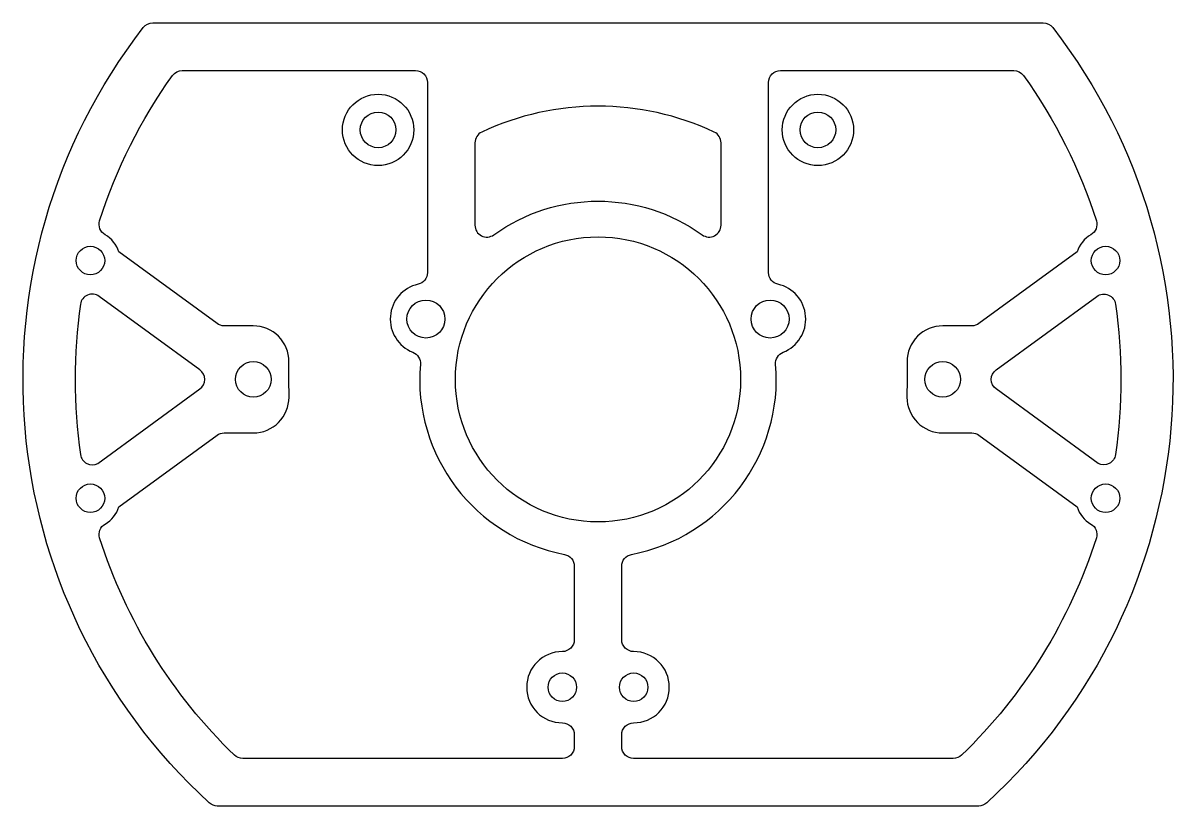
# Model space of a CAD drawing. Header units: inches. Extents: x 0 to 96.7, y 0 to 65.9.
import ezdxf

# ---------------------------------------------------------------- set-up
doc = ezdxf.new("R2010")
doc.units = ezdxf.units.IN
doc.header["$MEASUREMENT"] = 0
doc.layers.add('4段目', color=71, linetype='Continuous')

msp = doc.modelspace()

# ---------------------------------------------------------------- linework, layer by layer
at = {"layer": '4段目'}
for points in [[(15.654, 0.263, -0.389926), (10.104, 65.522, -0.232049), (10.894, 65.91), (85.821, 65.91, -0.232049), (86.612, 65.522, -0.389926), (81.062, 0.263, -0.187753), (80.386, 0), (16.33, 0, -0.187753)], [(46.362, 6), (46.362, 5, -0.414214), (45.362, 4), (18.465, 4, -0.194568), (17.77, 4.281, -0.124113), (6.431, 22.563, -0.354309), (6.89, 23.735, 0.191541), (8.045, 25.177), (16.308, 31.208, -0.158331), (16.895, 31.401), (19.368, 31.406, 0.414214), (22.361, 34.414), (22.358, 35.914), (22.358, 37.414, 0.414214), (19.358, 40.414), (16.897, 40.414, -0.158933), (16.307, 40.606), (8.047, 46.634, 0.192448), (6.89, 48.085, -0.35431), (6.431, 49.257, -0.078219), (12.558, 61.491, -0.242162), (13.372, 61.91), (33.006, 61.91, -0.414214), (34.006, 60.91), (34.006, 44.894, -0.351266), (33.224, 43.918, 0.73979), (32.781, 38.198, -0.331788), (33.412, 37.182, 0.384235), (45.549, 21.175, -0.360068), (46.362, 20.193), (46.362, 14, -0.414214), (45.362, 13), (45.358, 13, 1), (45.358, 7), (45.362, 7, -0.414214)], [(50.353, 14), (50.353, 20.193, -0.360068), (51.166, 21.175, 0.384235), (63.304, 37.182, -0.331788), (63.934, 38.198, 0.73979), (63.491, 43.918, -0.351266), (62.709, 44.894), (62.709, 60.91, -0.414214), (63.709, 61.91), (83.343, 61.91, -0.242162), (84.157, 61.491, -0.078219), (90.284, 49.257, -0.354312), (89.826, 48.085, 0.192451), (88.668, 46.634), (80.408, 40.606, -0.158933), (79.819, 40.414), (77.358, 40.414, 0.414214), (74.358, 37.414), (74.358, 35.914), (74.354, 34.414, 0.414214), (77.347, 31.406), (79.82, 31.401, -0.158331), (80.407, 31.208), (88.671, 25.177, 0.191544), (89.826, 23.735, -0.35431), (90.284, 22.563, -0.124113), (78.946, 4.281, -0.194568), (78.25, 4), (51.353, 4, -0.414214), (50.353, 5), (50.353, 6, -0.414214), (51.353, 7), (51.358, 7, 1), (51.358, 13), (51.353, 13, -0.414214)], [(38.006, 55.824), (38.006, 48.893, 0.611389), (39.591, 48.081, -0.32265), (57.125, 48.081, 0.611389), (58.709, 48.893), (58.709, 55.824, 0.290742), (58.134, 56.729, 0.223109), (38.581, 56.729, 0.290742)], [(4.814, 42.232, 0.072288), (4.816, 29.575, 0.515534), (6.265, 28.831), (14.858, 35.102, 0.508177), (14.858, 36.718), (6.393, 42.896, 0.56498)], [(91.901, 42.232, -0.072288), (91.899, 29.575, -0.515534), (90.45, 28.831), (81.857, 35.102, -0.508177), (81.857, 36.718), (90.322, 42.896, -0.56498)]]:
    msp.add_lwpolyline(points, format="xyb", close=True, dxfattribs=at)
for centre, radius in [((29.858, 56.91), 3), ((66.858, 56.91), 3), ((29.858, 56.91), 1.5), ((66.858, 56.91), 1.5), ((48.358, 35.91), 12), ((5.654, 45.911), 1.2), ((91.061, 45.911), 1.2), ((33.878, 40.99), 1.6), ((62.838, 40.99), 1.6), ((19.358, 35.91), 1.5), ((77.358, 35.91), 1.5), ((77.358, 35.91), 1.5), ((5.654, 25.909), 1.2), ((91.061, 25.909), 1.2), ((45.358, 10), 1.2), ((51.358, 10), 1.2)]:
    msp.add_circle(centre, radius, dxfattribs=at)

doc.saveas('drawing.dxf')
